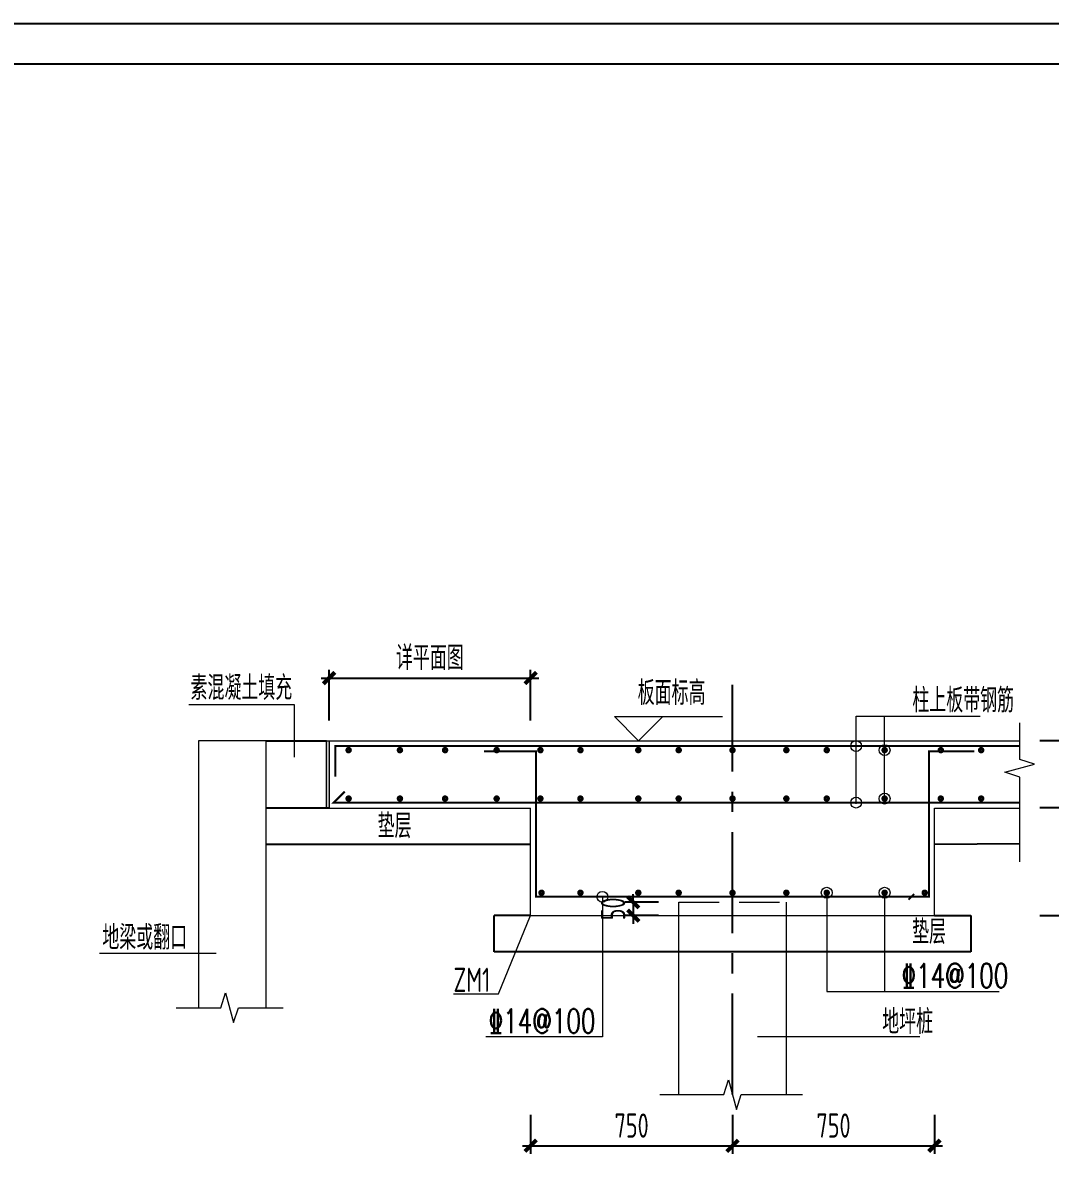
# Model space of a CAD drawing. Extents: x -1201378 to 2367219, y -619313 to 244905.
# Drawn here: x -122940 to -110213, y -591256 to -577238 of the extents above; entities that cross this region are included whole.
import ezdxf
from ezdxf.enums import TextEntityAlignment as Align

# ---------------------------------------------------------------- set-up
doc = ezdxf.new("R2010")
doc.units = 0
doc.header["$LTSCALE"] = 1000
doc.linetypes.add('CENTER', pattern=[2, 1.25, -0.25, 0.25, -0.25])
doc.linetypes.add('DASHED', pattern=[0.75, 0.5, -0.25])
doc.layers.get('0').update_dxf_attribs({"linetype": 'CONTINUOUS'})
doc.layers.get('Defpoints').update_dxf_attribs({"linetype": 'CONTINUOUS'})
for name, color, linetype in [('0-cxFrame', 155, 'CONTINUOUS'), ('A-轴线', 23, 'CENTER'), ('BASE_DE_DIM', 3, 'CONTINUOUS'), ('S-SHAPE1', 165, 'CONTINUOUS'), ('TEXT', 7, 'CONTINUOUS'), ('结构填充', 253, 'CONTINUOUS')]:
    doc.layers.add(name, color=color, linetype=linetype)
for name, color, linetype, lineweight in [('0-cxText', 131, 'CONTINUOUS', 25), ('DIM', 3, 'CONTINUOUS', 0), ('REIN', 1, 'CONTINUOUS', 0), ('THIN', 7, 'CONTINUOUS', 0), ('地坪结构板', 6, 'CONTINUOUS', 18), ('梁', 4, 'CONTINUOUS', 18)]:
    doc.layers.add(name, color=color, linetype=linetype, lineweight=lineweight)
doc.styles.add('cx_tuming', font='simhei.ttf')
doc.styles.add('cx_tuqian1', font='')
doc.styles.add('TSSD_Dimension', font='tssdeng.shx', dxfattribs={"width": 0.7, "bigfont": 'hztxt.shx'})
doc.styles.add('TSSD_Label', font='tssdeng.shx', dxfattribs={"width": 0.7, "bigfont": 'hztxt.shx'})
doc.styles.add('TSSD_Rein', font='tj-romans1.shx', dxfattribs={"width": 0.7, "bigfont": 'tj-hztxt.shx'})
doc.styles.add('黑体', font='simhei.ttf', dxfattribs={"width": 0.8})
doc.styles.get('cx_tuqian1').set_extended_font_data('SimSun')
doc.dimstyles.new('TSSD_30_100', dxfattribs={"dimtxt": 300, "dimasz": 100, "dimexe": 100, "dimexo": 250, "dimgap": 100, "dimtad": 1, "dimdec": 0, "dimlfac": 0.3, "dimzin": 0, "dimdsep": 46, "dimtxsty": 'TSSD_Dimension', "dimblk": 'ARCHTICK', "dimblk1": 'ARCHTICK', "dimblk2": 'ARCHTICK', "dimcen": 0, "dimdle": 100, "dimclrt": 7, "dimadec": 0, "dimazin": 0, "dimtfac": 1, "dimtdec": 0, "dimtix": 1, "dimtmove": 2, "dimatfit": 3, "dimfxl": 1, "dimtolj": 1, "dimtzin": 0, "dimarcsym": 0})

# ---------------------------------------------------------------- blocks, each defined once
blk = doc.blocks.new('_ArchTick')
at = {"color": 0, "linetype": 'ByBlock', "const_width": 0.5}
blk.add_lwpolyline([(-0.71, -0.71), (0.71, 0.71)], dxfattribs=at)
blk = doc.blocks.new('*D3623')
at = {"layer": 'Defpoints', "color": 0, "transparency": 16777216}
for p in [(-114816, -588132), (-115378, -588299), (-114816, -588299)]:
    blk.add_point(p, dxfattribs=at)
at = {"layer": 'DIM', "color": 0, "lineweight": -2, "transparency": 16777216}
for p, q in [((-115378, -588132), (-115378, -588032)), ((-115066, -588132), (-115478, -588132)), ((-115378, -588132), (-115378, -588299)), ((-115066, -588299), (-115478, -588299)), ((-115378, -588299), (-115378, -588399))]:
    blk.add_line(p, q, dxfattribs=at)
at = {"layer": 'DIM', "color": 0, "lineweight": -2, "transparency": 16777216, "xscale": 100, "yscale": 100, "zscale": 100}
for p, rotation in [((-115378, -588132), 270), ((-115378, -588299), 90)]:
    blk.add_blockref('_ArchTick', p, dxfattribs=dict(at, rotation=rotation))
at = {"layer": 'DIM', "color": 7, "transparency": 16777216, "insert": (-115628, -588215), "char_height": 300, "attachment_point": 5, "rotation": 90, "style": 'TSSD_Dimension'}
blk.add_mtext('\\A1;50', dxfattribs=at)
blk = doc.blocks.new('*D3624')
at = {"layer": 'Defpoints', "color": 0, "transparency": 16777216}
for p in [(-114149, -590515), (-111649, -590515), (-111649, -591149)]:
    blk.add_point(p, dxfattribs=at)
at = {"layer": 'DIM', "color": 0, "lineweight": -2, "transparency": 16777216}
for p, q in [((-114149, -590765), (-114149, -591249)), ((-111649, -590765), (-111649, -591249)), ((-114249, -591149), (-111549, -591149))]:
    blk.add_line(p, q, dxfattribs=at)
at = {"layer": 'DIM', "color": 0, "lineweight": -2, "transparency": 16777216, "xscale": 100, "yscale": 100, "zscale": 100, "rotation": 180}
blk.add_blockref('_ArchTick', (-114149, -591149), dxfattribs=at)
at = {"layer": 'DIM', "color": 0, "lineweight": -2, "transparency": 16777216, "xscale": 100, "yscale": 100, "zscale": 100}
blk.add_blockref('_ArchTick', (-111649, -591149), dxfattribs=at)
at = {"layer": 'DIM', "color": 7, "transparency": 16777216, "insert": (-112899, -590899), "char_height": 300, "attachment_point": 5, "style": 'TSSD_Dimension'}
blk.add_mtext('\\A1;750', dxfattribs=at)
blk = doc.blocks.new('*D3625')
at = {"layer": 'Defpoints', "color": 0, "transparency": 16777216}
for p in [(-116649, -590515), (-114149, -590515), (-114149, -591149)]:
    blk.add_point(p, dxfattribs=at)
at = {"layer": 'DIM', "color": 0, "lineweight": -2, "transparency": 16777216}
for p, q in [((-116649, -590765), (-116649, -591249)), ((-114149, -590765), (-114149, -591249)), ((-116749, -591149), (-114049, -591149))]:
    blk.add_line(p, q, dxfattribs=at)
at = {"layer": 'DIM', "color": 0, "lineweight": -2, "transparency": 16777216, "xscale": 100, "yscale": 100, "zscale": 100, "rotation": 180}
blk.add_blockref('_ArchTick', (-116649, -591149), dxfattribs=at)
at = {"layer": 'DIM', "color": 0, "lineweight": -2, "transparency": 16777216, "xscale": 100, "yscale": 100, "zscale": 100}
blk.add_blockref('_ArchTick', (-114149, -591149), dxfattribs=at)
at = {"layer": 'DIM', "color": 7, "transparency": 16777216, "insert": (-115399, -590899), "char_height": 300, "attachment_point": 5, "style": 'TSSD_Dimension'}
blk.add_mtext('\\A1;750', dxfattribs=at)
blk = doc.blocks.new('*D3626')
at = {"layer": 'Defpoints', "color": 0, "transparency": 16777216}
for p in [(-110592, -586961), (-109458, -586961), (-110592, -588295)]:
    blk.add_point(p, dxfattribs=at)
at = {"layer": 'DIM', "color": 0, "lineweight": -2, "transparency": 16777216}
for p, q in [((-109458, -588395), (-109458, -586861)), ((-110342, -586961), (-109358, -586961)), ((-110342, -588295), (-109358, -588295))]:
    blk.add_line(p, q, dxfattribs=at)
at = {"layer": 'DIM', "color": 0, "lineweight": -2, "transparency": 16777216, "xscale": 100, "yscale": 100, "zscale": 100}
for p, rotation in [((-109458, -586961), 90), ((-109458, -588295), 270)]:
    blk.add_blockref('_ArchTick', p, dxfattribs=dict(at, rotation=rotation))
at = {"layer": 'DIM', "color": 7, "transparency": 16777216, "insert": (-109708, -587628), "char_height": 300, "attachment_point": 5, "rotation": 90, "style": 'TSSD_Dimension'}
blk.add_mtext('\\A1;450', dxfattribs=at)
blk = doc.blocks.new('*D3627')
at = {"layer": 'Defpoints', "color": 0, "transparency": 16777216}
for p in [(-110592, -586128), (-109458, -586128), (-110592, -586961)]:
    blk.add_point(p, dxfattribs=at)
at = {"layer": 'DIM', "color": 0, "lineweight": -2, "transparency": 16777216}
for p, q in [((-109458, -587061), (-109458, -586028)), ((-110342, -586128), (-109358, -586128)), ((-110342, -586961), (-109358, -586961))]:
    blk.add_line(p, q, dxfattribs=at)
at = {"layer": 'DIM', "color": 0, "lineweight": -2, "transparency": 16777216, "xscale": 100, "yscale": 100, "zscale": 100}
for p, rotation in [((-109458, -586128), 90), ((-109458, -586961), 270)]:
    blk.add_blockref('_ArchTick', p, dxfattribs=dict(at, rotation=rotation))
at = {"layer": 'DIM', "color": 7, "transparency": 16777216, "insert": (-109708, -586545), "char_height": 300, "attachment_point": 5, "rotation": 90, "style": 'TSSD_Dimension'}
blk.add_mtext('\\A1;250', dxfattribs=at)
blk = doc.blocks.new('*D3628')
at = {"layer": 'Defpoints', "color": 0, "transparency": 16777216}
for p in [(-116649, -585356), (-119145, -586132), (-116649, -586132)]:
    blk.add_point(p, dxfattribs=at)
at = {"layer": 'DIM', "color": 0, "lineweight": -2, "transparency": 16777216}
for p, q in [((-119245, -585356), (-116549, -585356)), ((-119145, -585882), (-119145, -585256)), ((-116649, -585882), (-116649, -585256))]:
    blk.add_line(p, q, dxfattribs=at)
at = {"layer": 'DIM', "color": 0, "lineweight": -2, "transparency": 16777216, "xscale": 100, "yscale": 100, "zscale": 100, "rotation": 180}
blk.add_blockref('_ArchTick', (-119145, -585356), dxfattribs=at)
at = {"layer": 'DIM', "color": 0, "lineweight": -2, "transparency": 16777216, "xscale": 100, "yscale": 100, "zscale": 100}
blk.add_blockref('_ArchTick', (-116649, -585356), dxfattribs=at)
at = {"layer": 'DIM', "color": 7, "transparency": 16777216, "insert": (-117897, -585106), "char_height": 300, "attachment_point": 5, "style": 'TSSD_Dimension'}
blk.add_mtext('\\A1;详平面图', dxfattribs=at)
blk = doc.blocks.new('TK22.A0 L(Dragon)')
at = {"layer": '0-cxFrame', "color": 7, "const_width": 0.5}
blk.add_lwpolyline([(0, 0), (-1486, 0), (-1486, 841), (0, 841)], close=True, dxfattribs=at)
at = {"layer": '0-cxFrame', "const_width": 0.5}
blk.add_lwpolyline([(-80, 10), (-1466, 10), (-1466, 831), (-80, 831)], close=True, dxfattribs=at)
at = {"style": '黑体', "flags": 4}
blk.add_attdef('图幅', text='', height=3.3, dxfattribs=at).set_placement((-40, 3), align=Align.RIGHT)
at = {"layer": '0-cxText', "flags": 4}
for tag, height, style, p in [('建设单位', 3.5, 'cx_tuming', (-45, 240)), ('项目名称', 3.5, 'cx_tuming', (-45, 210)), ('子项名称', 3.5, 'cx_tuming', (-45, 180)), ('工程编号', 3.3, 'cx_tuqian1', (-35, 165)), ('图名1', 3.5, 'cx_tuming', (-45, 87)), ('图名2', 3.5, 'cx_tuming', (-45, 79)), ('图名3', 3.5, 'cx_tuming', (-45, 71)), ('出图日期', 3.3, 'cx_tuqian1', (-39, 60)), ('专业', 3.3, 'cx_tuqian1', (-55, 52)), ('图号', 3.3, 'cx_tuqian1', (-55, 44)), ('版次', 3.3, 'cx_tuqian1', (-20, 44))]:
    blk.add_attdef(tag, text='', height=height, dxfattribs=dict(at, style=style)).set_placement(p, align=Align.MIDDLE)
at = {"layer": 'Defpoints', "color": 6, "flags": 4}
for tag, height, style, p in [('tufu', 3.3, '黑体', (-12, 12)), ('dwfname', 4, 'cx_tuqian1', (-80, 3))]:
    blk.add_attdef(tag, text='', height=height, dxfattribs=dict(at, style=style)).set_placement(p, align=Align.RIGHT)

msp = doc.modelspace()

# ---------------------------------------------------------------- hatches: boundary and pattern name
at = {"layer": '结构填充'}
h = msp.add_hatch(color=256, dxfattribs=at)
h.dxf.hatch_style = 1
h.paths.add_polyline_path([(-119178.6, -586132.1), (-119145.3, -586132.1), (-119145.3, -586965.5), (-119178.6, -586965.5)])
edge = h.paths.add_edge_path()
edge.add_line((-119145.3, -586132.1), (-119145.3, -586965.5))

# ---------------------------------------------------------------- linework, layer by layer
at = {"layer": 'A-轴线'}
msp.add_line((-114149.2, -590514.6), (-114149.2, -585438.6), dxfattribs=at)
at = {"layer": 'REIN', "const_width": 25}
for points in [[(-110591.6, -586198.8), (-119067.3, -586198.8), (-119067.3, -586578.3)], [(-117228.3, -586265.5), (-116582.5, -586265.5), (-116582.5, -588065.5), (-111715.9, -588065.5), (-111715.9, -586265.5), (-111156.2, -586265.5)], [(-110591.6, -586898.8), (-119089.3, -586898.8), (-118950.6, -586761.6)]]:
    msp.add_lwpolyline(points, dxfattribs=at)
at = {"layer": 'REIN', "const_width": 41.7}
for points in [[(-118884.1, -586248.8, 1), (-118922.5, -586248.8, 1)], [(-118248.6, -586248.8, 1), (-118287, -586248.8, 1)], [(-117689.6, -586248.8, 1), (-117728, -586248.8, 1)], [(-117050.9, -586248.8, 1), (-117089.3, -586248.8, 1)], [(-116509.4, -586248.8, 1), (-116547.8, -586248.8, 1)], [(-116013.6, -586248.8, 1), (-116052, -586248.8, 1)], [(-115296.7, -586248.8, 1), (-115335.1, -586248.8, 1)], [(-114796.7, -586248.8, 1), (-114835.1, -586248.8, 1)], [(-114130, -586248.8, 1), (-114168.4, -586248.8, 1)], [(-113501.7, -586248.8, -1), (-113463.3, -586248.8, -1)], [(-113001.7, -586248.8, -1), (-112963.3, -586248.8, -1)], [(-112284.8, -586248.8, -1), (-112246.4, -586248.8, -1)], [(-111550.9, -586248.8, 1), (-111589.3, -586248.8, 1)], [(-111050.9, -586248.8, 1), (-111089.3, -586248.8, 1)], [(-118884.1, -586848.8, -1), (-118922.5, -586848.8, -1)], [(-118248.6, -586848.8, -1), (-118287, -586848.8, -1)], [(-117689.6, -586848.8, -1), (-117728, -586848.8, -1)], [(-117050.9, -586848.8, -1), (-117089.3, -586848.8, -1)], [(-116509.4, -586848.8, -1), (-116547.8, -586848.8, -1)], [(-116013.6, -586848.8, -1), (-116052, -586848.8, -1)], [(-115296.7, -586848.8, -1), (-115335.1, -586848.8, -1)], [(-114796.7, -586848.8, -1), (-114835.1, -586848.8, -1)], [(-114130, -586848.8, -1), (-114168.4, -586848.8, -1)], [(-113501.7, -586848.8, 1), (-113463.3, -586848.8, 1)], [(-113001.7, -586848.8, 1), (-112963.3, -586848.8, 1)], [(-112284.8, -586848.8, 1), (-112246.4, -586848.8, 1)], [(-111550.9, -586848.8, -1), (-111589.3, -586848.8, -1)], [(-111050.9, -586848.8, -1), (-111089.3, -586848.8, -1)], [(-116494.8, -588015.5, -1), (-116533.2, -588015.5, -1)], [(-116013.6, -588015.5, -1), (-116052, -588015.5, -1)], [(-115296.7, -588015.5, -1), (-115335.1, -588015.5, -1)], [(-114796.7, -588015.5, -1), (-114835.1, -588015.5, -1)], [(-114130, -588015.5, -1), (-114168.4, -588015.5, -1)], [(-113501.7, -588015.5, 1), (-113463.3, -588015.5, 1)], [(-113001.7, -588015.5, 1), (-112963.3, -588015.5, 1)], [(-112284.8, -588015.5, 1), (-112246.4, -588015.5, 1)], [(-111749.7, -588015.5, -1), (-111788.1, -588015.5, -1)]]:
    msp.add_lwpolyline(points, format="xyb", close=True, dxfattribs=at)
at = {"layer": 'S-SHAPE1'}
for p, q in [((-119927.2, -586132.1), (-119178.6, -586132.1)), ((-119145.3, -586965.5), (-119927.2, -586965.5)), ((-116649.2, -587415.5), (-119927.2, -587415.5)), ((-110589.9, -587411.3), (-111649.2, -587415.5)), ((-117099.2, -588748.8), (-117099.2, -588298.8)), ((-116649.2, -588298.8), (-117099.2, -588298.8)), ((-111649.2, -588298.8), (-111199.2, -588298.8)), ((-111199.2, -588298.8), (-111199.2, -588748.8)), ((-111199.2, -588748.8), (-117099.2, -588748.8))]:
    msp.add_line(p, q, dxfattribs=at)
at = {"layer": 'THIN'}
for p, q in [((-120880.1, -585683.6), (-119577.7, -585683.6)), ((-119577.7, -585683.6), (-119577.7, -586336.8)), ((-115311.7, -586132.1), (-115611.7, -585832.1)), ((-115611.7, -585832.1), (-115011.7, -585832.1)), ((-115311.7, -586132.1), (-115011.7, -585832.1)), ((-115011.7, -585832.1), (-114271.3, -585832.1)), ((-112618.5, -586915.6), (-112618.5, -585829.7)), ((-112618.5, -585829.7), (-111082.1, -585829.7)), ((-112265.6, -586848.8), (-112265.6, -585829.7)), ((-112982.5, -588015.5), (-112982.5, -589239.4)), ((-112265.6, -588015.5), (-112265.6, -589239.4)), ((-115760.1, -588065.5), (-115760.1, -589801.5)), ((-120544.1, -588767), (-121988.7, -588767)), ((-112982.5, -589239.4), (-110848, -589239.4)), ((-115760.1, -589801.5), (-117204.7, -589801.5))]:
    msp.add_line(p, q, dxfattribs=at)
for points in [[(-110591.6, -587631.3), (-110591.6, -586581.6), (-110775, -586523.2), (-110408.3, -586423.2), (-110591.6, -586364.9), (-110591.6, -585911.7)], [(-117604.1, -589269.2), (-117047.4, -589269.2), (-116649.2, -588298.8)], [(-121038.4, -589439.2), (-120485.2, -589439.2), (-120426.9, -589255.9), (-120326.9, -589622.5), (-120268.6, -589439.2), (-119713.1, -589439.2)], [(-113839.2, -589796.9), (-111829.6, -589796.9)], [(-115049.2, -590514.6), (-114257.5, -590514.6), (-114199.2, -590331.3), (-114099.2, -590698), (-114040.9, -590514.6), (-113282.9, -590514.6)]]:
    msp.add_lwpolyline(points, dxfattribs=at)
for centre in [(-112618.5, -586198.8), (-112265.6, -586248.8), (-112265.6, -586848.8), (-112618.5, -586898.8), (-115760.1, -588065.5), (-112982.5, -588015.5), (-112265.6, -588015.5)]:
    msp.add_circle(centre, 67.5, dxfattribs=at)
at = {"layer": '地坪结构板'}
msp.add_lwpolyline([(-119178.6, -586132.1), (-119145.3, -586132.1), (-119145.3, -586965.5), (-119178.6, -586965.5)], close=True, dxfattribs=at)
at = {"layer": '梁'}
for p, q in [((-120760.5, -586132.1), (-120760.5, -589439.2)), ((-119927.2, -586132.1), (-120760.5, -586132.1)), ((-119927.2, -586132.1), (-119927.2, -589439.2)), ((-119145.3, -586132.1), (-110591.6, -586132.1)), ((-119145.3, -586132.1), (-119145.3, -586965.5)), ((-119145.3, -586965.5), (-116649.2, -586965.5)), ((-116649.2, -588298.8), (-116649.2, -586965.5)), ((-111649.2, -586965.5), (-110591.6, -586965.5)), ((-111649.2, -588298.8), (-111649.2, -586965.5)), ((-114815.9, -590514.6), (-114815.9, -588132.1)), ((-113482.5, -590514.6), (-113482.5, -588132.1)), ((-116649.2, -588298.8), (-111649.2, -588298.8))]:
    msp.add_line(p, q, dxfattribs=at)
at = {"layer": '梁', "linetype": 'DASHED'}
msp.add_line((-114815.9, -588132.1), (-113482.5, -588132.1), dxfattribs=at)

# ---------------------------------------------------------------- block references
at = {"layer": '0-cxFrame', "xscale": 50, "yscale": 50, "zscale": 50}
msp.add_blockref('TK22.A0 L(Dragon)', (-103439.2, -619300.1), dxfattribs=at)
at = {"layer": 'BASE_DE_DIM', "xscale": 50, "yscale": 50, "zscale": 50, "rotation": 180}
msp.add_blockref('_ArchTick', (-111934.1, -588065.5), dxfattribs=at)

# ---------------------------------------------------------------- texts
at = {"layer": 'TEXT', "style": 'TSSD_Rein', "width": 0.7}
for p in [(-112056.4, -589191.6), (-117169.1, -589753.7)]:
    msp.add_text('%%15314@100', height=300, dxfattribs=at).set_placement(p)
at = {"layer": 'THIN', "style": 'TSSD_Label', "width": 0.7}
for s, p in [('素混凝土填充', (-120861.4, -585627.3)), ('柱上板带钢筋', (-111922.6, -585781.9)), ('垫层', (-118544.3, -587337.6)), ('垫层', (-111925.6, -588649.4)), ('地梁或翻口', (-121953.1, -588719.1)), ('ZM1', (-117604.1, -589244.2)), ('地坪桩', (-112295.4, -589763.1))]:
    msp.add_text(s, height=300, dxfattribs=at).set_placement(p)
msp.add_text('板面标高', height=300, dxfattribs=at).set_placement((-114483.8, -585779.5), align=Align.BOTTOM_RIGHT)

# ---------------------------------------------------------------- dimensions: what is measured, and where the dimension line sits
at = {"layer": 'DIM'}
dim = msp.add_linear_dim(base=(-116649.2, -585356.3), p1=(-119145.3, -586132.1), p2=(-116649.2, -586132.1), text='详平面图', dimstyle='TSSD_30_100', dxfattribs=at)
dim.commit()
dim.dimension.update_dxf_attribs({"geometry": '*D3628', "text_midpoint": (-117897.2, -585106.3)})
for base, p1, p2, picture, middle in [((-109457.7, -586128), (-110591.6, -586961.3), (-110591.6, -586128), '*D3627', (-109707.7, -586544.6)), ((-115378, -588298.8), (-114815.9, -588132.1), (-114815.9, -588298.8), '*D3623', (-115628, -588215.5))]:
    dim = msp.add_linear_dim(base=base, p1=p1, p2=p2, angle=90, dimstyle='TSSD_30_100', dxfattribs=at)
    dim.commit()
    dim.dimension.update_dxf_attribs({"geometry": picture, "text_midpoint": middle})
dim = msp.add_linear_dim(base=(-109457.7, -586961.3), p1=(-110591.6, -588294.6), p2=(-110591.6, -586961.3), angle=90, text='450', dimstyle='TSSD_30_100', dxfattribs=at)
dim.commit()
dim.dimension.update_dxf_attribs({"geometry": '*D3626', "text_midpoint": (-109707.7, -587628)})
for base, p1, p2, picture, middle in [((-114149.2, -591148.7), (-116649.2, -590514.6), (-114149.2, -590514.6), '*D3625', (-115399.2, -590898.7)), ((-111649.2, -591148.7), (-114149.2, -590514.6), (-111649.2, -590514.6), '*D3624', (-112899.2, -590898.7))]:
    dim = msp.add_linear_dim(base=base, p1=p1, p2=p2, dimstyle='TSSD_30_100', dxfattribs=at)
    dim.commit()
    dim.dimension.update_dxf_attribs({"geometry": picture, "text_midpoint": middle})

doc.saveas('drawing.dxf')
